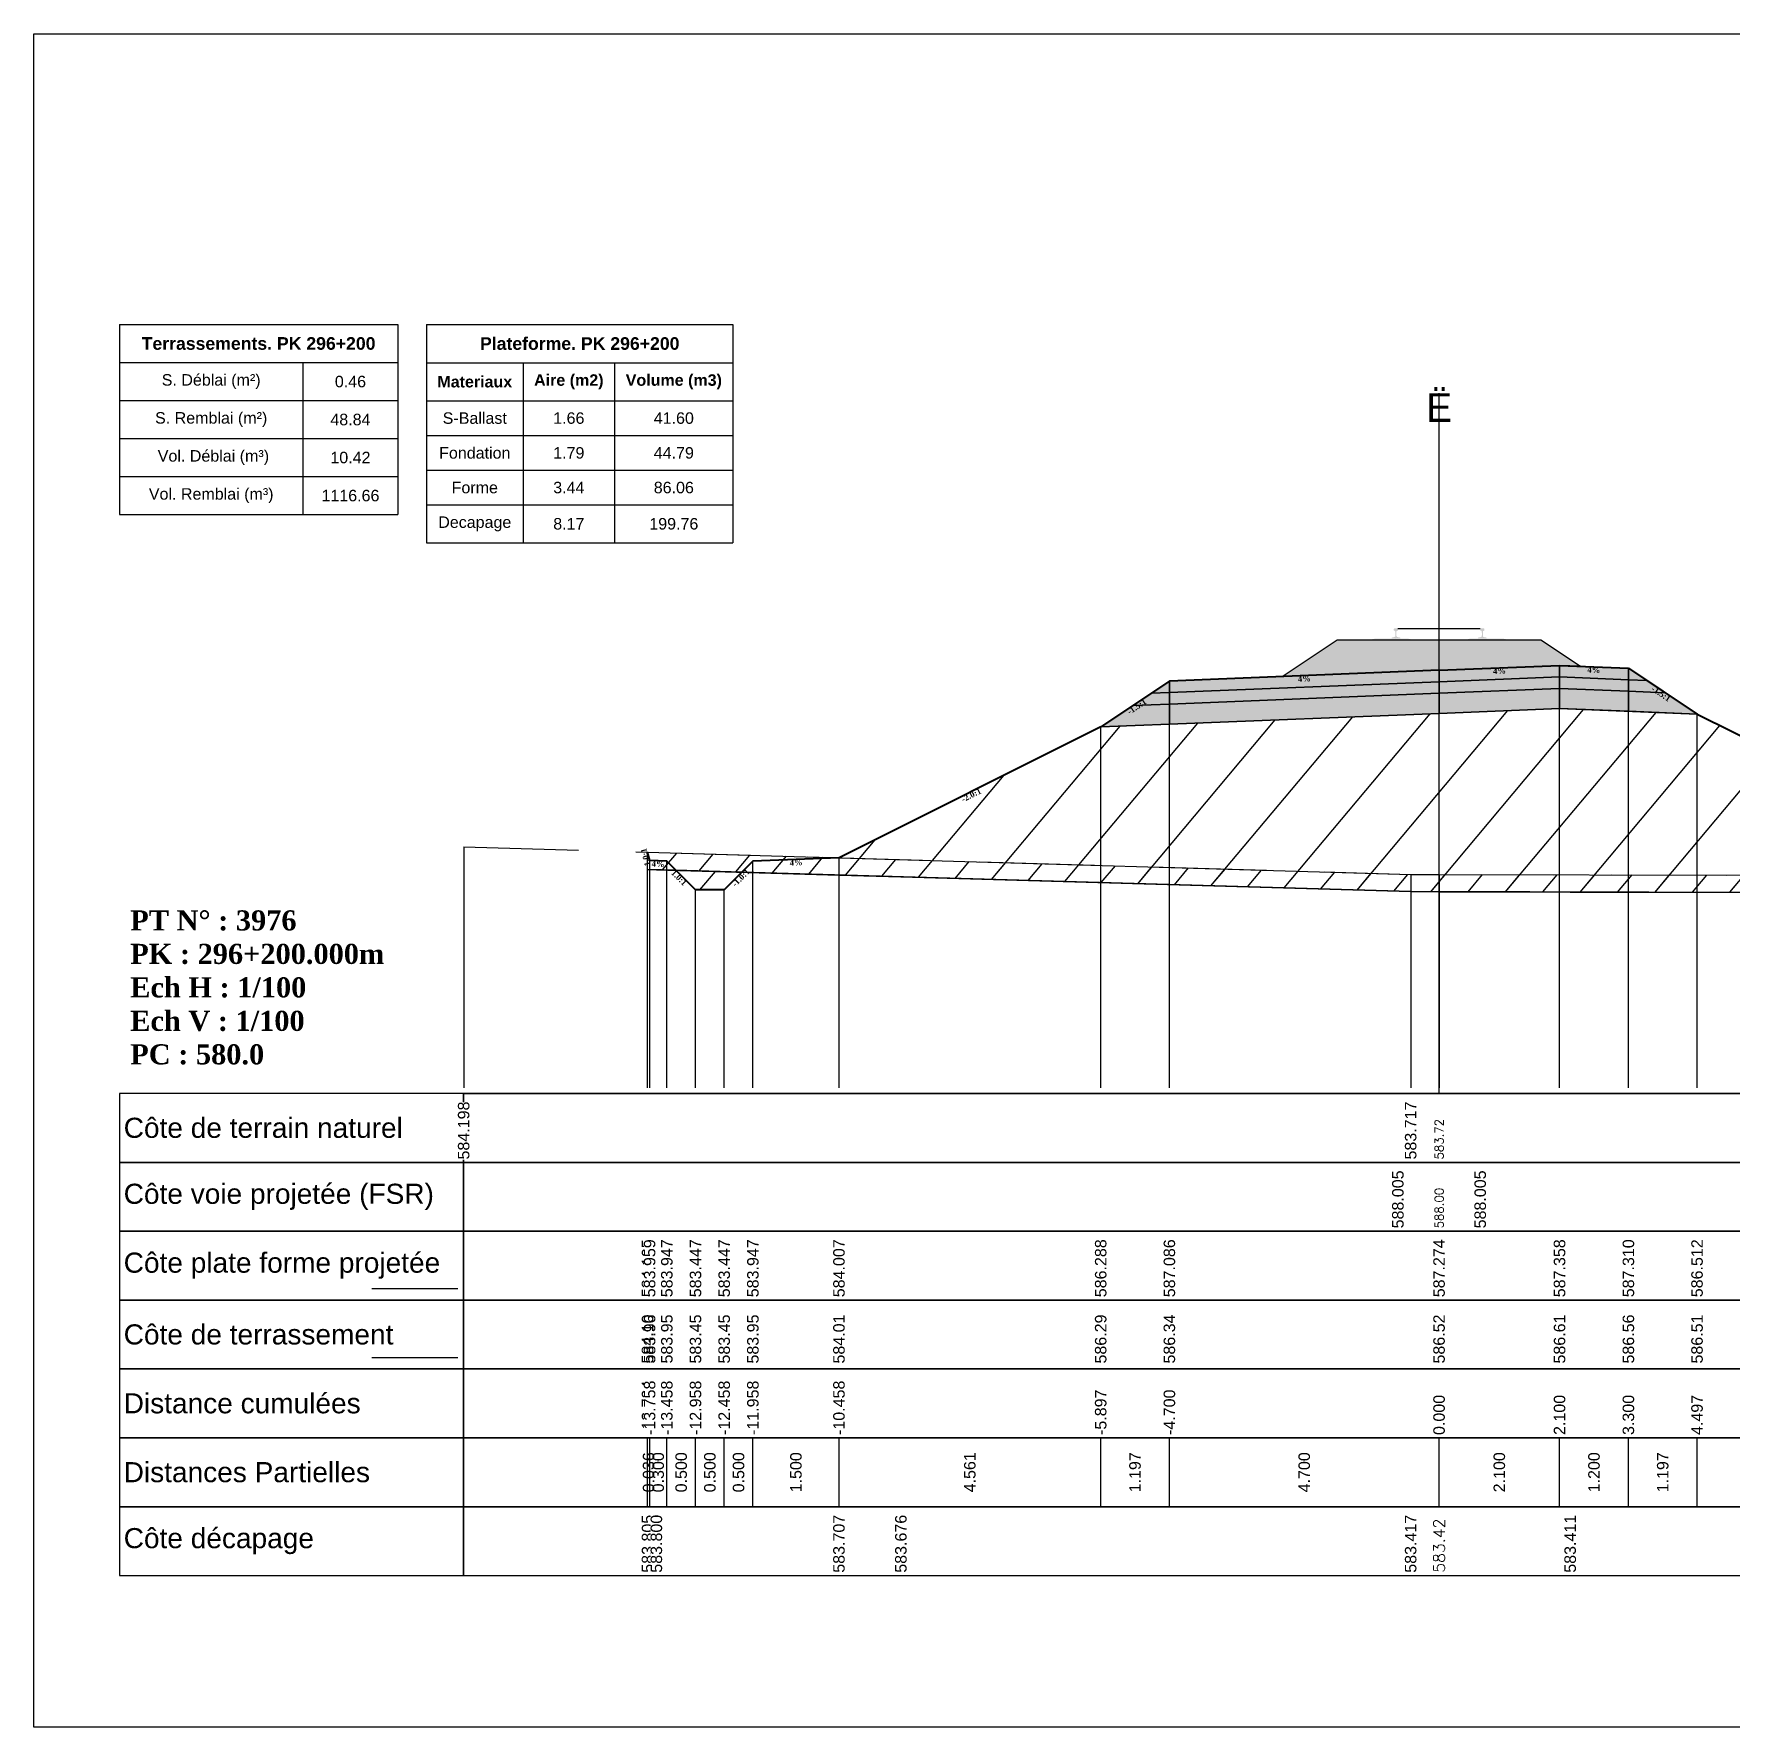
# Model space of a CAD drawing. Header units: millimetres. Extents: x 2762 to 3076, y 916 to 3305.
# Drawn here: x 2950.21 to 2979.79, y 2045.65 to 2075.15 of the extents above; entities that cross this region are included whole.
import ezdxf

# ---------------------------------------------------------------- set-up
doc = ezdxf.new("R2010")
doc.units = ezdxf.units.MM
doc.header["$LTSCALE"] = 2
doc.linetypes.add('CACHE', pattern=[9.525, 6.35, -3.175])
doc.linetypes.add('DASHED', pattern=[0.75, 0.5, -0.25])
for name, color, linetype in [('C-ANNO-TABL', 1, 'Continuous'), ('C-ANNO-TABL-TEXT', 150, 'Continuous'), ('C-ANNO-TABL-TITL', 150, 'Continuous'), ('C-ANNO-TABL-TTBL', 5, 'Continuous'), ('C-ROAD-CORR', 5, 'Continuous'), ('C-ROAD-SCTN', 7, 'Continuous')]:
    doc.layers.add(name, color=color, linetype=linetype)
doc.styles.add('ARIAL', font='arial.ttf')
doc.styles.add('C3D_Etiquette', font='romans.shx')
doc.styles.add('C3D_Profil_Travers', font='romans.shx')
doc.styles.get("Standard").update_dxf_attribs({"font": 'arial.ttf'})

msp = doc.modelspace()

# ---------------------------------------------------------------- hatches: boundary and pattern name
at = {"linetype": 'Continuous', "lineweight": -3}
h = msp.add_hatch(dxfattribs=at)
h.set_pattern_fill('GRAVEL', color=252, scale=0.009, style=0)
h.set_pattern_definition([(228.0128, (2972.136781, 2064.177102), (-1.8288, -2.0574), [0.030755, -3.0447435]), (184.96974, (2972.116207, 2064.154242), (2.743199999, 0.228600013), [0.0527764, -5.2248644]), (132.51045, (2972.063629, 2064.14967), (2.286, -2.5146), [0.0372133, -3.684125]), (267.2737, (2971.974475, 2064.09252), (0.2286, 4.572), [0.0480604, -4.7579794]), (292.83365, (2971.972189, 2064.044514), (-1.143, 2.7432), [0.047127, -4.6655827]), (357.2737, (2971.990477, 2064.00108), (-4.572, 0.2286), [0.0480604, -4.7579794]), (37.69424, (2972.038483, 2063.998794), (-2.9718, -2.286), [0.0635574, -6.2921804]), (72.25533, (2972.088775, 2064.037656), (1.6002, 5.0292), [0.0600048, -5.940473]), (121.42957, (2972.107063, 2064.094806), (-1.8288, 2.9718), [0.048223, -4.774099]), (175.23636, (2972.081917, 2064.135954), (2.5146, -0.2286), [0.055054, -2.697654]), (222.39744, (2972.027053, 2064.140526), (-2.7432, -2.5146), [0.071197, -7.0485095]), (138.81407, (2972.20079, 2064.090234), (-1.6002, 1.3716), [0.0243004, -2.405751]), (171.46923, (2972.182501, 2064.106236), (2.9718, -0.4572), [0.0462314, -4.5769175]), (225, (2972.13678, 2064.1131), (-3e-17, -0.2286), [0.032329, -0.29096]), (203.1986, (2972.12078, 2064.140526), (1.143, 0.4572), [0.01741, -1.723556]), (291.8014, (2972.104777, 2064.133668), (-0.2286, 0.6858), [0.024621, -1.206428]), (30.9638, (2972.11392, 2064.110808), (0.6858, 0.4572), [0.039989, -1.292967]), (161.565, (2972.14821, 2064.13138), (0.4572, -0.2286), [0.028916, -0.693981]), (16.38954, (2971.972189, 2064.133668), (2.286, 0.6858), [0.040508, -4.0102944]), (70.34618, (2972.011051, 2064.145098), (-0.9144, -2.5146), [0.033984, -3.3643994]), (293.1986, (2972.14821, 2064.177102), (-0.4572, 1.143), [0.034819, -1.7061465]), (343.61046, (2972.161927, 2064.145098), (-2.286, 0.6858), [0.040508, -4.0102944]), (339.44395, (2971.97219, 2063.991936), (-1.143, 0.4572), [0.039063, -1.914096]), (294.77514, (2972.008765, 2063.97822), (-1.143, 2.5146), [0.0327305, -3.2403234]), (66.8014, (2972.150497, 2063.948502), (0.4572, 1.143), [0.034819, -1.7061465]), (17.35402, (2972.164213, 2063.980506), (-2.9718, -0.9144), [0.0383204, -3.793714]), (69.44395, (2972.038483, 2063.948502), (-0.4572, -1.143), [0.0195316, -1.933628]), (101.3099, (2972.13678, 2063.9485), (-0.2286, 0.9144), [0.011656, -1.1539795]), (165.9638, (2972.134495, 2063.95993), (0.6858, -0.2286), [0.047127, -0.895415]), (186.009, (2972.088775, 2063.971362), (2.286, 0.2286), [0.043674, -4.323723]), (303.69, (2972.11392, 2064.090234), (-0.2286, 0.4572), [0.032969, -0.79126]), (353.15723, (2972.132209, 2064.062802), (3.8862, -0.4572), [0.05756, -5.698441]), (60.9454, (2972.18936, 2064.055944), (-0.9144, -1.6002), [0.023536, -2.330045]), (90, (2972.2008, 2064.07652), (-0.2286, 0.2286), [0.013716, -0.214884]), (120.25644, (2972.084203, 2063.97822), (0.9144, -1.6002), [0.031758, -3.1440547]), (48.0128, (2972.068201, 2064.005652), (1.8288, 2.0574), [0.06151, -3.0139886]), (0, (2972.10935, 2064.05137), (0.2286, 0.2286), [0.059436, -0.169164]), (325.30485, (2972.168785, 2064.051372), (2.286, -1.6002), [0.036145, -3.5783385]), (254.0546, (2972.198503, 2064.030798), (-0.2286, -0.9144), [0.033285, -1.6309485]), (207.64598, (2972.189359, 2063.998794), (-4.3434, -2.286), [0.054193, -5.365122]), (175.42608, (2972.141353, 2063.973648), (-2.9718, 0.2286), [0.0573327, -5.675926])])
h.paths.add_polyline_path([(2971.972, 2063.949), (2972.93, 2064.587), (2976.48, 2064.587), (2977.169, 2064.127), (2976.805, 2064.142)])
msp.add_hatch(color=254, dxfattribs=at).paths.add_polyline_path([(2973.487, 2064.405), (2973.487, 2064.59), (2973.602, 2064.611), (2973.95, 2064.611), (2973.95, 2064.617), (2973.876, 2064.617), (2973.876, 2064.627), (2973.877, 2064.628), (2973.879, 2064.628), (2973.88, 2064.629), (2973.9, 2064.63), (2973.903, 2064.631), (2973.906, 2064.632), (2973.934, 2064.642), (2973.937, 2064.644), (2973.938, 2064.645), (2973.939, 2064.646), (2973.94, 2064.651), (2973.941, 2064.658), (2973.942, 2064.667), (2973.943, 2064.677), (2973.943, 2064.701), (2973.942, 2064.717), (2973.942, 2064.723), (2973.941, 2064.729), (2973.94, 2064.734), (2973.94, 2064.736), (2973.939, 2064.739), (2973.938, 2064.741), (2973.937, 2064.742), (2973.936, 2064.744), (2973.935, 2064.744), (2973.919, 2064.75), (2973.917, 2064.751), (2973.916, 2064.752), (2973.915, 2064.754), (2973.915, 2064.756), (2973.915, 2064.774), (2973.916, 2064.779), (2973.917, 2064.781), (2973.919, 2064.783), (2973.921, 2064.785), (2973.924, 2064.786), (2973.925, 2064.787), (2973.929, 2064.788), (2973.933, 2064.788), (2973.936, 2064.788), (2973.94, 2064.789), (2973.945, 2064.789), (2973.948, 2064.789), (2973.951, 2064.789), (2973.955, 2064.789), (2973.958, 2064.789), (2973.962, 2064.789), (2973.967, 2064.788), (2973.97, 2064.788), (2973.974, 2064.788), (2973.978, 2064.787), (2973.979, 2064.786), (2973.981, 2064.785), (2973.984, 2064.783), (2973.986, 2064.781), (2973.987, 2064.779), (2973.987, 2064.774), (2973.987, 2064.756), (2973.987, 2064.754), (2973.987, 2064.752), (2973.986, 2064.751), (2973.984, 2064.75), (2973.968, 2064.744), (2973.967, 2064.744), (2973.965, 2064.742), (2973.964, 2064.741), (2973.964, 2064.739), (2973.963, 2064.736), (2973.962, 2064.734), (2973.962, 2064.729), (2973.961, 2064.723), (2973.96, 2064.717), (2973.96, 2064.701), (2973.96, 2064.677), (2973.961, 2064.667), (2973.962, 2064.658), (2973.963, 2064.651), (2973.964, 2064.646), (2973.965, 2064.645), (2973.966, 2064.644), (2973.968, 2064.642), (2973.997, 2064.632), (2974, 2064.631), (2974.003, 2064.63), (2974.023, 2064.629), (2974.024, 2064.628), (2974.025, 2064.628), (2974.026, 2064.627), (2974.026, 2064.617), (2973.952, 2064.617), (2973.952, 2064.611), (2974.156, 2064.611), (2974.288, 2064.58), (2975.122, 2064.58), (2975.253, 2064.611), (2975.457, 2064.611), (2975.457, 2064.617), (2975.383, 2064.617), (2975.383, 2064.627), (2975.384, 2064.628), (2975.386, 2064.628), (2975.387, 2064.629), (2975.407, 2064.63), (2975.41, 2064.631), (2975.413, 2064.632), (2975.441, 2064.642), (2975.444, 2064.644), (2975.445, 2064.645), (2975.446, 2064.646), (2975.447, 2064.651), (2975.448, 2064.658), (2975.449, 2064.667), (2975.45, 2064.677), (2975.45, 2064.701), (2975.449, 2064.717), (2975.449, 2064.723), (2975.448, 2064.729), (2975.447, 2064.734), (2975.447, 2064.736), (2975.446, 2064.739), (2975.445, 2064.741), (2975.444, 2064.742), (2975.443, 2064.744), (2975.442, 2064.744), (2975.426, 2064.75), (2975.424, 2064.751), (2975.423, 2064.752), (2975.422, 2064.754), (2975.422, 2064.756), (2975.422, 2064.774), (2975.423, 2064.779), (2975.424, 2064.781), (2975.426, 2064.783), (2975.428, 2064.785), (2975.431, 2064.786), (2975.432, 2064.787), (2975.436, 2064.788), (2975.44, 2064.788), (2975.443, 2064.788), (2975.447, 2064.789), (2975.452, 2064.789), (2975.455, 2064.789), (2975.458, 2064.789), (2975.462, 2064.789), (2975.465, 2064.789), (2975.469, 2064.789), (2975.474, 2064.788), (2975.477, 2064.788), (2975.481, 2064.788), (2975.485, 2064.787), (2975.486, 2064.786), (2975.488, 2064.785), (2975.491, 2064.783), (2975.493, 2064.781), (2975.494, 2064.779), (2975.494, 2064.774), (2975.494, 2064.756), (2975.494, 2064.754), (2975.494, 2064.752), (2975.493, 2064.751), (2975.491, 2064.75), (2975.475, 2064.744), (2975.474, 2064.744), (2975.472, 2064.742), (2975.471, 2064.741), (2975.471, 2064.739), (2975.47, 2064.736), (2975.469, 2064.734), (2975.469, 2064.729), (2975.468, 2064.723), (2975.467, 2064.717), (2975.467, 2064.701), (2975.467, 2064.677), (2975.468, 2064.667), (2975.469, 2064.658), (2975.47, 2064.651), (2975.471, 2064.646), (2975.472, 2064.645), (2975.473, 2064.644), (2975.475, 2064.642), (2975.504, 2064.632), (2975.507, 2064.631), (2975.51, 2064.63), (2975.53, 2064.629), (2975.531, 2064.628), (2975.532, 2064.628), (2975.533, 2064.627), (2975.533, 2064.617), (2975.459, 2064.617), (2975.459, 2064.611), (2975.807, 2064.611), (2975.922, 2064.59), (2975.922, 2064.405)])
h = msp.add_hatch(color=11, dxfattribs=at)
h.paths.add_polyline_path([(2978.005, 2063.894), (2978.005, 2064.094), (2978.324, 2063.881)])
h.paths.add_polyline_path([(2976.805, 2063.942), (2976.805, 2064.142), (2978.005, 2064.094), (2978.005, 2063.894)])
h.paths.add_polyline_path([(2974.705, 2063.858), (2974.705, 2064.058), (2976.805, 2064.142), (2976.805, 2063.942)])
h.paths.add_polyline_path([(2970.005, 2063.67), (2970.005, 2063.87), (2974.705, 2064.058), (2974.705, 2063.858)])
h.paths.add_polyline_path([(2969.685, 2063.657), (2970.005, 2063.87), (2970.005, 2063.67)])
h = msp.add_hatch(color=83, dxfattribs=at)
h.paths.add_polyline_path([(2978.005, 2063.344), (2978.005, 2063.694), (2978.643, 2063.668), (2979.201, 2063.296)])
h.paths.add_polyline_path([(2976.805, 2063.392), (2976.805, 2063.742), (2978.005, 2063.694), (2978.005, 2063.344)])
h.paths.add_polyline_path([(2974.705, 2063.308), (2974.705, 2063.658), (2976.805, 2063.742), (2976.805, 2063.392)])
h.paths.add_polyline_path([(2970.005, 2063.12), (2970.005, 2063.47), (2974.705, 2063.658), (2974.705, 2063.308)])
h.paths.add_polyline_path([(2968.808, 2063.072), (2969.366, 2063.444), (2970.005, 2063.47), (2970.005, 2063.12)])
h = msp.add_hatch(color=30, dxfattribs=at)
h.paths.add_polyline_path([(2978.005, 2063.694), (2978.005, 2063.894), (2978.324, 2063.881), (2978.643, 2063.668)])
h.paths.add_polyline_path([(2976.805, 2063.742), (2976.805, 2063.942), (2978.005, 2063.894), (2978.005, 2063.694)])
h.paths.add_polyline_path([(2974.705, 2063.658), (2974.705, 2063.858), (2976.805, 2063.942), (2976.805, 2063.742)])
h.paths.add_polyline_path([(2970.005, 2063.47), (2970.005, 2063.67), (2974.705, 2063.858), (2974.705, 2063.658)])
h.paths.add_polyline_path([(2969.366, 2063.444), (2969.685, 2063.657), (2970.005, 2063.67), (2970.005, 2063.47)])
h = msp.add_hatch(dxfattribs=at)
h.set_pattern_fill('_U', color=3, angle=50, style=0, pattern_type=0)
h.set_pattern_definition([(50, (2987.5897, 2060.1734), (-0.766044, 0.642788), [])])
h.paths.add_polyline_path([(2987.59, 2060.173), (2987.835, 2060.419), (2988.135, 2060.431), (2988.146, 2060.472), (2988.146, 2060.172)])
h.paths.add_polyline_path([(2962.556, 2060.541), (2962.746, 2060.731), (2964.246, 2060.791), (2968.808, 2063.072), (2976.805, 2063.392), (2979.201, 2063.296), (2984.835, 2060.479), (2986.335, 2060.419), (2986.579, 2060.175), (2974.21, 2060.201)])
h.paths.add_polyline_path([(2960.91, 2060.589), (2960.91, 2060.889), (2960.946, 2060.743), (2961.246, 2060.731), (2961.404, 2060.574)])
h = msp.add_hatch(dxfattribs=at)
h.set_pattern_fill('_U', color=150, scale=0.5, angle=50, style=0, pattern_type=0)
h.set_pattern_definition([(50, (2987.5897, 2060.1734), (-0.383022, 0.321394), [])])
h.paths.add_polyline_path([(2987.59, 2060.173), (2987.835, 2060.419), (2988.135, 2060.431), (2988.146, 2060.472), (2988.146, 2060.172)])
h.paths.add_polyline_path([(2984.835, 2060.479), (2988.146, 2060.472), (2988.135, 2060.431), (2987.835, 2060.419), (2987.59, 2060.173), (2986.579, 2060.175), (2986.335, 2060.419)])
h.paths.add_polyline_path([(2962.556, 2060.541), (2962.746, 2060.731), (2964.246, 2060.791), (2974.21, 2060.501), (2984.835, 2060.479), (2986.335, 2060.419), (2986.579, 2060.175), (2974.21, 2060.201)])
h.paths.add_polyline_path([(2960.91, 2060.889), (2964.246, 2060.791), (2962.746, 2060.731), (2962.556, 2060.541), (2961.404, 2060.574), (2961.246, 2060.731), (2960.946, 2060.743)])
h.paths.add_polyline_path([(2960.91, 2060.589), (2960.91, 2060.889), (2960.946, 2060.743), (2961.246, 2060.731), (2961.404, 2060.574)])
h = msp.add_hatch(dxfattribs=at)
h.set_pattern_fill('_U', color=1, angle=50, style=0, pattern_type=0)
h.set_pattern_definition([(50, (2986.5788, 2060.1755), (-0.766044, 0.642788), [])])
h.paths.add_polyline_path([(2986.579, 2060.175), (2987.59, 2060.173), (2987.335, 2059.919), (2986.835, 2059.919)])
h.paths.add_polyline_path([(2961.404, 2060.574), (2962.556, 2060.541), (2962.246, 2060.231), (2961.746, 2060.231)])

# ---------------------------------------------------------------- linework, layer by layer
at = {"color": 7, "linetype": 'Continuous', "lineweight": -3}
for p, q in [((2974.705, 2056.684), (2974.705, 2068.884)), ((2957.704, 2056.684), (2991.706, 2056.684)), ((2960.91, 2049.484), (2960.91, 2050.684)), ((2960.946, 2049.484), (2960.946, 2050.684)), ((2960.946, 2049.484), (2960.946, 2050.684)), ((2961.246, 2049.484), (2961.246, 2050.684)), ((2961.246, 2049.484), (2961.246, 2050.684)), ((2961.746, 2049.484), (2961.746, 2050.684)), ((2961.746, 2049.484), (2961.746, 2050.684)), ((2962.246, 2049.484), (2962.246, 2050.684)), ((2962.246, 2049.484), (2962.246, 2050.684)), ((2962.746, 2049.484), (2962.746, 2050.684)), ((2962.746, 2049.484), (2962.746, 2050.684)), ((2964.246, 2049.484), (2964.246, 2050.684)), ((2964.246, 2049.484), (2964.246, 2050.684)), ((2968.808, 2049.484), (2968.808, 2050.684)), ((2968.808, 2049.484), (2968.808, 2050.684)), ((2970.005, 2049.484), (2970.005, 2050.684)), ((2970.005, 2049.484), (2970.005, 2050.684)), ((2974.705, 2049.484), (2974.705, 2050.684)), ((2974.705, 2049.484), (2974.705, 2050.684)), ((2976.805, 2049.484), (2976.805, 2050.684)), ((2976.805, 2049.484), (2976.805, 2050.684)), ((2978.005, 2049.484), (2978.005, 2050.684)), ((2978.005, 2049.484), (2978.005, 2050.684)), ((2979.201, 2049.484), (2979.201, 2050.684)), ((2979.201, 2049.484), (2979.201, 2050.684))]:
    msp.add_line(p, q, dxfattribs=at)
at = {"color": 251, "linetype": 'Continuous', "lineweight": -3}
for p, q in [((2971.972, 2063.949), (2972.93, 2064.587)), ((2972.93, 2064.587), (2976.48, 2064.587)), ((2976.48, 2064.587), (2977.169, 2064.127)), ((2970.005, 2063.87), (2974.705, 2064.058)), ((2976.805, 2064.142), (2971.972, 2063.949)), ((2974.705, 2064.058), (2976.805, 2064.142)), ((2974.705, 2063.858), (2974.705, 2064.058)), ((2974.705, 2064.058), (2974.705, 2063.858)), ((2977.169, 2064.127), (2976.805, 2064.142)), ((2976.805, 2063.942), (2976.805, 2064.142)), ((2976.805, 2064.142), (2978.005, 2064.094)), ((2976.805, 2064.142), (2976.805, 2063.942)), ((2978.005, 2063.894), (2978.005, 2064.094)), ((2978.005, 2064.094), (2978.324, 2063.881)), ((2978.005, 2064.094), (2978.005, 2063.894)), ((2969.685, 2063.657), (2970.005, 2063.87)), ((2970.005, 2063.67), (2969.685, 2063.657)), ((2970.005, 2063.67), (2970.005, 2063.87)), ((2970.005, 2063.87), (2970.005, 2063.67)), ((2974.705, 2063.858), (2970.005, 2063.67)), ((2976.805, 2063.942), (2974.705, 2063.858)), ((2978.005, 2063.894), (2976.805, 2063.942)), ((2978.324, 2063.881), (2978.005, 2063.894))]:
    msp.add_line(p, q, dxfattribs=at)
at = {"color": 53, "linetype": 'Continuous', "lineweight": -3}
for p, q in [((2969.366, 2063.444), (2969.685, 2063.657)), ((2969.685, 2063.657), (2970.005, 2063.67)), ((2970.005, 2063.67), (2974.705, 2063.858)), ((2970.005, 2063.47), (2970.005, 2063.67)), ((2970.005, 2063.67), (2970.005, 2063.47)), ((2974.705, 2063.658), (2970.005, 2063.47)), ((2970.005, 2063.47), (2974.705, 2063.658)), ((2974.705, 2063.858), (2976.805, 2063.942)), ((2974.705, 2063.658), (2974.705, 2063.858)), ((2974.705, 2063.858), (2974.705, 2063.658)), ((2976.805, 2063.742), (2974.705, 2063.658)), ((2974.705, 2063.658), (2976.805, 2063.742)), ((2974.705, 2063.308), (2974.705, 2063.658)), ((2974.705, 2063.658), (2974.705, 2063.308)), ((2976.805, 2063.742), (2976.805, 2063.942)), ((2976.805, 2063.942), (2978.005, 2063.894)), ((2976.805, 2063.942), (2976.805, 2063.742)), ((2978.005, 2063.694), (2976.805, 2063.742)), ((2976.805, 2063.392), (2976.805, 2063.742)), ((2976.805, 2063.742), (2978.005, 2063.694)), ((2976.805, 2063.742), (2976.805, 2063.392)), ((2978.005, 2063.694), (2978.005, 2063.894)), ((2978.005, 2063.894), (2978.324, 2063.881)), ((2978.005, 2063.894), (2978.005, 2063.694)), ((2978.643, 2063.668), (2978.005, 2063.694)), ((2978.005, 2063.344), (2978.005, 2063.694)), ((2978.005, 2063.694), (2978.643, 2063.668)), ((2978.005, 2063.694), (2978.005, 2063.344)), ((2978.324, 2063.881), (2978.643, 2063.668)), ((2978.643, 2063.668), (2979.201, 2063.296)), ((2968.808, 2063.072), (2969.366, 2063.444)), ((2970.005, 2063.47), (2969.366, 2063.444)), ((2969.366, 2063.444), (2970.005, 2063.47)), ((2970.005, 2063.12), (2970.005, 2063.47)), ((2970.005, 2063.47), (2970.005, 2063.12)), ((2976.805, 2063.392), (2974.705, 2063.308)), ((2978.005, 2063.344), (2976.805, 2063.392)), ((2970.005, 2063.12), (2968.808, 2063.072)), ((2974.705, 2063.308), (2970.005, 2063.12)), ((2979.201, 2063.296), (2978.005, 2063.344))]:
    msp.add_line(p, q, dxfattribs=at)
at = {"color": 253, "linetype": 'Continuous', "lineweight": -3}
for p, q in [((2968.808, 2063.072), (2976.805, 2063.392)), ((2976.805, 2063.392), (2979.201, 2063.296)), ((2964.246, 2060.791), (2968.808, 2063.072)), ((2979.201, 2063.296), (2984.835, 2060.479)), ((2960.91, 2060.889), (2964.246, 2060.791)), ((2960.946, 2060.743), (2960.91, 2060.889)), ((2960.91, 2060.589), (2960.91, 2060.889)), ((2960.91, 2060.889), (2960.946, 2060.743)), ((2960.91, 2060.589), (2960.91, 2060.889)), ((2960.91, 2060.889), (2960.946, 2060.743)), ((2961.246, 2060.731), (2960.946, 2060.743)), ((2960.946, 2060.743), (2961.246, 2060.731)), ((2960.946, 2060.743), (2961.246, 2060.731)), ((2961.404, 2060.574), (2961.246, 2060.731)), ((2961.246, 2060.731), (2961.404, 2060.574)), ((2961.246, 2060.731), (2961.404, 2060.574)), ((2962.556, 2060.541), (2962.746, 2060.731)), ((2962.746, 2060.731), (2962.556, 2060.541)), ((2962.556, 2060.541), (2962.746, 2060.731)), ((2962.746, 2060.731), (2964.246, 2060.791)), ((2964.246, 2060.791), (2962.746, 2060.731)), ((2962.746, 2060.731), (2964.246, 2060.791)), ((2964.246, 2060.791), (2974.21, 2060.501)), ((2961.404, 2060.574), (2960.91, 2060.589)), ((2961.404, 2060.574), (2960.91, 2060.589)), ((2962.556, 2060.541), (2961.404, 2060.574)), ((2961.404, 2060.574), (2962.556, 2060.541)), ((2961.746, 2060.231), (2961.404, 2060.574)), ((2962.556, 2060.541), (2962.246, 2060.231)), ((2974.21, 2060.201), (2962.556, 2060.541)), ((2974.21, 2060.201), (2962.556, 2060.541)), ((2974.21, 2060.501), (2984.835, 2060.479)), ((2962.246, 2060.231), (2961.746, 2060.231)), ((2986.579, 2060.175), (2974.21, 2060.201)), ((2986.579, 2060.175), (2974.21, 2060.201))]:
    msp.add_line(p, q, dxfattribs=at)
at = {"color": 8, "linetype": 'CACHE', "lineweight": -3}
for p, q in [((2976.805, 2056.784), (2976.805, 2063.392)), ((2968.808, 2056.784), (2968.808, 2063.072)), ((2970.005, 2056.784), (2970.005, 2063.12)), ((2974.705, 2056.784), (2974.705, 2063.308)), ((2974.705, 2056.784), (2974.705, 2063.308)), ((2978.005, 2056.784), (2978.005, 2063.344)), ((2979.201, 2056.784), (2979.201, 2063.296)), ((2960.91, 2056.784), (2960.91, 2060.889)), ((2960.946, 2056.784), (2960.946, 2060.743)), ((2961.246, 2056.784), (2961.246, 2060.731)), ((2962.746, 2056.784), (2962.746, 2060.731)), ((2964.246, 2056.784), (2964.246, 2060.791)), ((2961.746, 2056.784), (2961.746, 2060.231)), ((2962.246, 2056.784), (2962.246, 2060.231))]:
    msp.add_line(p, q, dxfattribs=at)
at = {"color": 105, "linetype": 'DASHED', "lineweight": -3, "ltscale": 2}
for p, q in [((2957.705, 2060.982), (2974.21, 2060.501)), ((2974.21, 2060.501), (2974.705, 2060.5)), ((2974.705, 2060.5), (2991.705, 2060.465))]:
    msp.add_line(p, q, dxfattribs=at)
at = {"color": 98, "linetype": 'CACHE', "lineweight": -3}
for p, q in [((2957.705, 2060.982), (2957.705, 2056.784)), ((2974.21, 2060.501), (2974.21, 2056.784)), ((2974.705, 2060.5), (2974.705, 2056.784))]:
    msp.add_line(p, q, dxfattribs=at)
at = {"color": 6, "linetype": 'Continuous', "lineweight": -3}
for p, q in [((2960.91, 2060.589), (2961.064, 2060.584)), ((2961.064, 2060.584), (2964.246, 2060.491)), ((2964.246, 2060.491), (2965.325, 2060.46)), ((2965.325, 2060.46), (2974.21, 2060.201)), ((2974.21, 2060.201), (2974.705, 2060.2)), ((2974.705, 2060.2), (2976.99, 2060.195)), ((2976.99, 2060.195), (2984.835, 2060.179))]:
    msp.add_line(p, q, dxfattribs=at)
at = {"color": 154, "linetype": 'Continuous', "lineweight": -3}
msp.add_line((2956.104, 2053.284), (2957.604, 2053.284), dxfattribs=at)
at = {"color": 1, "linetype": 'Continuous', "lineweight": -3}
msp.add_line((2956.104, 2052.084), (2957.604, 2052.084), dxfattribs=at)
at = {"color": 7, "linetype": 'Continuous', "lineweight": -3}
for points in [[(2957.704, 2055.484), (2957.704, 2056.684), (2951.704, 2056.684), (2951.704, 2055.484)], [(2957.704, 2055.484), (2991.706, 2055.484), (2991.706, 2056.684), (2957.704, 2056.684)], [(2957.704, 2054.284), (2957.704, 2055.484), (2951.704, 2055.484), (2951.704, 2054.284)], [(2957.704, 2054.284), (2991.706, 2054.284), (2991.706, 2055.484), (2957.704, 2055.484)], [(2957.704, 2053.084), (2957.704, 2054.284), (2951.704, 2054.284), (2951.704, 2053.084)], [(2957.704, 2053.084), (2991.706, 2053.084), (2991.706, 2054.284), (2957.704, 2054.284)], [(2957.704, 2051.884), (2957.704, 2053.084), (2951.704, 2053.084), (2951.704, 2051.884)], [(2957.704, 2051.884), (2991.706, 2051.884), (2991.706, 2053.084), (2957.704, 2053.084)], [(2957.704, 2050.684), (2957.704, 2051.884), (2951.704, 2051.884), (2951.704, 2050.684)], [(2957.704, 2050.684), (2991.706, 2050.684), (2991.706, 2051.884), (2957.704, 2051.884)], [(2957.704, 2049.484), (2957.704, 2050.684), (2951.704, 2050.684), (2951.704, 2049.484)], [(2957.704, 2049.484), (2991.706, 2049.484), (2991.706, 2050.684), (2957.704, 2050.684)], [(2957.704, 2048.284), (2957.704, 2049.484), (2951.704, 2049.484), (2951.704, 2048.284)], [(2957.704, 2048.284), (2991.706, 2048.284), (2991.706, 2049.484), (2957.704, 2049.484)]]:
    msp.add_3dface(points, dxfattribs=at)
at = {"layer": 'C-ANNO-TABL', "color": 7, "linetype": 'Continuous', "lineweight": -3}
for p, q in [((2951.704, 2069.419), (2954.904, 2069.419)), ((2954.904, 2069.419), (2956.557, 2069.419)), ((2954.904, 2069.419), (2954.904, 2068.757)), ((2957.057, 2069.416), (2958.739, 2069.416)), ((2958.739, 2069.416), (2960.335, 2069.416)), ((2958.739, 2069.416), (2958.739, 2068.754)), ((2960.335, 2069.416), (2962.398, 2069.416)), ((2960.335, 2069.416), (2960.335, 2068.754)), ((2951.704, 2068.757), (2954.904, 2068.757)), ((2954.904, 2068.757), (2956.557, 2068.757)), ((2954.904, 2068.757), (2954.904, 2068.095)), ((2957.057, 2068.754), (2958.739, 2068.754)), ((2958.739, 2068.754), (2960.335, 2068.754)), ((2958.739, 2068.754), (2958.739, 2068.147)), ((2960.335, 2068.754), (2962.398, 2068.754)), ((2960.335, 2068.754), (2960.335, 2068.147)), ((2951.704, 2068.095), (2954.904, 2068.095)), ((2954.904, 2068.095), (2956.557, 2068.095)), ((2954.904, 2068.095), (2954.904, 2067.432)), ((2957.057, 2068.147), (2958.739, 2068.147)), ((2958.739, 2068.147), (2960.335, 2068.147)), ((2958.739, 2068.147), (2958.739, 2067.543)), ((2960.335, 2068.147), (2962.398, 2068.147)), ((2960.335, 2068.147), (2960.335, 2067.543)), ((2957.057, 2067.543), (2958.739, 2067.543)), ((2958.739, 2067.543), (2960.335, 2067.543)), ((2958.739, 2067.543), (2958.739, 2066.939)), ((2960.335, 2067.543), (2962.398, 2067.543)), ((2960.335, 2067.543), (2960.335, 2066.939)), ((2951.704, 2067.432), (2954.904, 2067.432)), ((2954.904, 2067.432), (2956.557, 2067.432)), ((2954.904, 2067.432), (2954.904, 2066.77)), ((2957.057, 2066.939), (2958.739, 2066.939)), ((2958.739, 2066.939), (2960.335, 2066.939)), ((2958.739, 2066.939), (2958.739, 2066.28)), ((2960.335, 2066.939), (2962.398, 2066.939)), ((2960.335, 2066.939), (2960.335, 2066.28))]:
    msp.add_line(p, q, dxfattribs=at)
at = {"layer": 'C-ANNO-TABL-TTBL', "color": 7, "linetype": 'Continuous', "lineweight": -3}
for p, q in [((2951.704, 2070.084), (2956.557, 2070.084)), ((2951.704, 2070.084), (2951.704, 2069.419)), ((2956.557, 2070.084), (2956.557, 2069.419)), ((2957.057, 2070.084), (2962.398, 2070.084)), ((2957.057, 2070.084), (2957.057, 2069.416)), ((2962.398, 2070.084), (2962.398, 2069.416)), ((2951.704, 2069.419), (2951.704, 2068.757)), ((2956.557, 2069.419), (2956.557, 2068.757)), ((2957.057, 2069.416), (2957.057, 2068.754)), ((2962.398, 2069.416), (2962.398, 2068.754)), ((2951.704, 2068.757), (2951.704, 2068.095)), ((2956.557, 2068.757), (2956.557, 2068.095)), ((2957.057, 2068.754), (2957.057, 2068.147)), ((2962.398, 2068.754), (2962.398, 2068.147)), ((2951.704, 2068.095), (2951.704, 2067.432)), ((2956.557, 2068.095), (2956.557, 2067.432)), ((2957.057, 2068.147), (2957.057, 2067.543)), ((2962.398, 2068.147), (2962.398, 2067.543)), ((2957.057, 2067.543), (2957.057, 2066.939)), ((2962.398, 2067.543), (2962.398, 2066.939)), ((2951.704, 2067.432), (2951.704, 2066.77)), ((2956.557, 2067.432), (2956.557, 2066.77)), ((2957.057, 2066.939), (2957.057, 2066.28)), ((2962.398, 2066.939), (2962.398, 2066.28)), ((2951.704, 2066.77), (2954.904, 2066.77)), ((2954.904, 2066.77), (2956.557, 2066.77)), ((2957.057, 2066.28), (2958.739, 2066.28)), ((2958.739, 2066.28), (2960.335, 2066.28)), ((2960.335, 2066.28), (2962.398, 2066.28))]:
    msp.add_line(p, q, dxfattribs=at)
at = {"layer": 'C-ROAD-CORR', "color": 1, "linetype": 'Continuous', "lineweight": 40}
for p, q in [((2974.705, 2064.058), (2970.005, 2063.87)), ((2974.705, 2064.058), (2976.805, 2064.142)), ((2976.805, 2064.142), (2978.005, 2064.094)), ((2978.005, 2064.094), (2979.201, 2063.296)), ((2970.005, 2063.87), (2968.808, 2063.072)), ((2968.808, 2063.072), (2964.246, 2060.791)), ((2979.201, 2063.296), (2984.835, 2060.479)), ((2960.946, 2060.743), (2960.91, 2060.889)), ((2961.246, 2060.731), (2960.946, 2060.743)), ((2961.746, 2060.231), (2961.246, 2060.731)), ((2962.746, 2060.731), (2962.246, 2060.231)), ((2964.246, 2060.791), (2962.746, 2060.731)), ((2962.246, 2060.231), (2961.746, 2060.231))]:
    msp.add_line(p, q, dxfattribs=at)
at = {"layer": 'C-ROAD-CORR', "color": 102, "linetype": 'Continuous', "lineweight": -3, "ltscale": 0.5}
for p, q in [((2974.705, 2063.308), (2976.805, 2063.392)), ((2976.805, 2063.392), (2978.005, 2063.344)), ((2970.005, 2063.12), (2968.808, 2063.072)), ((2974.705, 2063.308), (2970.005, 2063.12)), ((2978.005, 2063.344), (2979.201, 2063.296))]:
    msp.add_line(p, q, dxfattribs=at)
at = {"layer": 'C-ROAD-CORR', "color": 1, "linetype": 'Continuous', "lineweight": -3}
for p, q in [((2961.746, 2060.231), (2961.246, 2060.731)), ((2962.746, 2060.731), (2962.246, 2060.231))]:
    msp.add_line(p, q, dxfattribs=at)
at = {"layer": 'C-ROAD-SCTN', "color": 140, "linetype": 'Continuous', "lineweight": -3}
for p, q in [((2971.972, 2063.949), (2972.93, 2064.587)), ((2972.93, 2064.587), (2972.973, 2064.587)), ((2972.973, 2064.587), (2974.705, 2064.587)), ((2974.705, 2064.587), (2976.436, 2064.587)), ((2976.436, 2064.587), (2976.48, 2064.587)), ((2976.48, 2064.587), (2977.169, 2064.127))]:
    msp.add_line(p, q, dxfattribs=at)
at = {"layer": 'C-ROAD-SCTN', "color": 154, "linetype": 'Continuous', "lineweight": -3}
for p, q in [((2973.987, 2064.789), (2974.705, 2064.789)), ((2974.705, 2064.789), (2975.422, 2064.789)), ((2970.005, 2063.87), (2974.705, 2064.058)), ((2974.705, 2064.058), (2976.805, 2064.142)), ((2976.805, 2064.142), (2978.005, 2064.094)), ((2978.005, 2064.094), (2979.201, 2063.296)), ((2968.808, 2063.072), (2970.005, 2063.87)), ((2964.246, 2060.791), (2968.808, 2063.072)), ((2979.201, 2063.296), (2984.835, 2060.479)), ((2960.91, 2060.889), (2960.946, 2060.743)), ((2960.946, 2060.743), (2961.246, 2060.731)), ((2961.246, 2060.731), (2961.746, 2060.231)), ((2962.246, 2060.231), (2962.746, 2060.731)), ((2962.746, 2060.731), (2964.246, 2060.791)), ((2961.746, 2060.231), (2962.246, 2060.231))]:
    msp.add_line(p, q, dxfattribs=at)
at = {"layer": 'C-ROAD-SCTN', "color": 1, "linetype": 'Continuous', "lineweight": -3}
for p, q in [((2974.705, 2063.308), (2976.805, 2063.392)), ((2976.805, 2063.392), (2978.005, 2063.344)), ((2964.246, 2060.791), (2968.808, 2063.072)), ((2968.808, 2063.072), (2970.005, 2063.12)), ((2970.005, 2063.12), (2974.705, 2063.308)), ((2978.005, 2063.344), (2979.201, 2063.296)), ((2979.201, 2063.296), (2984.835, 2060.479)), ((2960.91, 2060.889), (2960.946, 2060.743)), ((2960.946, 2060.743), (2961.246, 2060.731)), ((2961.246, 2060.731), (2961.746, 2060.231)), ((2962.246, 2060.231), (2962.746, 2060.731)), ((2962.746, 2060.731), (2964.246, 2060.791)), ((2961.746, 2060.231), (2962.246, 2060.231))]:
    msp.add_line(p, q, dxfattribs=at)

# ---------------------------------------------------------------- texts
at = {"color": 7, "linetype": 'Continuous', "lineweight": -3}
for s, insert, char_height, attachment_point, style in [('{\\fWingdings|b0|i0|c2|p0;Ë}', (2974.705, 2068.384), 0.5, 8, 'C3D_Profil_Travers'), ('{\\fTimes New Roman|b1|i0|c0|p18;PT N° : 3976\\PPK : 296+200.000m\\PEch H : 1/100\\PEch V : 1/100\\PPC : 580.0}', (2951.893, 2057.184), 0.35, 7, 'C3D_Profil_Travers'), ('{\\fArial|b0|i0|c0|p34;Côte de terrain naturel}', (2951.779, 2056.084), 0.35, 4, 'C3D_Etiquette'), ('{\\fArial|b0|i0|c0|p34;Côte plate forme projetée}', (2951.779, 2053.684), 0.35, 4, 'C3D_Etiquette'), ('{\\fArial|b0|i0|c0|p34;Côte de terrassement}', (2951.779, 2052.484), 0.35, 4, 'C3D_Etiquette'), ('{\\fArial|b0|i0|c0|p34;Distance cumulées}', (2951.779, 2051.284), 0.35, 4, 'C3D_Etiquette'), ('{\\fArial|b0|i0|c0|p34;Distances Partielles}', (2951.779, 2050.084), 0.35, 4, 'C3D_Etiquette'), ('{\\fArial|b0|i0|c0|p34;Côte décapage}', (2951.779, 2048.884), 0.35, 4, 'C3D_Etiquette')]:
    msp.add_mtext(s, dxfattribs=dict(at, insert=insert, char_height=char_height, attachment_point=attachment_point, style=style))
at = {"color": 7, "linetype": 'Continuous', "lineweight": -3, "char_height": 0.1, "style": 'C3D_Etiquette'}
for s, insert, width, attachment_point, rotation in [('{\\fTimes New Roman|b1|i0|c0|p18;4%}', (2972.355, 2063.96), 0.42071, 2, 2.2906), ('{\\fTimes New Roman|b1|i0|c0|p18;4%}', (2975.755, 2064.096), 0.37094, 2, 2.2906), ('{\\fTimes New Roman|b1|i0|c0|p18;4%}', (2977.404, 2064.114), 0.42071, 2, 357.7094), ('{\\fTimes New Roman|b1|i0|c0|p18;-1.5:1}', (2978.601, 2063.692), 0.34598, 2, 326.3099), ('{\\fTimes New Roman|b1|i0|c0|p18;-1.5:1}', (2969.408, 2063.468), 0.34598, 2, 33.6901), ('{\\fTimes New Roman|b1|i0|c0|p18;-2.0:1}', (2966.529, 2061.928), 0.34598, 2, 26.5651), ('{\\fTimes New Roman|b1|i0|c0|p18;1.0:1}', (2960.924, 2060.815), 0.29446, 8, 104.0362), ('{\\fTimes New Roman|b1|i0|c0|p18;4%}', (2961.096, 2060.733), 0.37094, 2, 357.7094), ('{\\fTimes New Roman|b1|i0|c0|p18;4%}', (2963.497, 2060.757), 0.42071, 2, 2.2906), ('{\\fTimes New Roman|b1|i0|c0|p18;1.0:1}', (2961.494, 2060.478), 0.29001, 2, 315), ('{\\fTimes New Roman|b1|i0|c0|p18;-1.0:1}', (2962.499, 2060.478), 0.34598, 2, 45)]:
    msp.add_mtext(s, dxfattribs=dict(at, insert=insert, width=width, attachment_point=attachment_point, rotation=rotation))
at = {"color": 7, "linetype": 'Continuous', "lineweight": -3, "rotation": 90, "style": 'C3D_Profil_Travers'}
for s, insert, char_height, attachment_point in [('583.72', (2974.705, 2055.534), 0.15, 4), ('588.00', (2974.705, 2054.334), 0.15, 4), ('{\\fArial|b0|i0|c0|p34;584.10}', (2960.91, 2051.979), 0.2, 4), ('{\\fArial|b0|i0|c0|p34;583.96}', (2960.946, 2051.979), 0.2, 4), ('{\\fArial|b0|i0|c0|p34;583.95}', (2961.246, 2051.979), 0.2, 4), ('{\\fArial|b0|i0|c0|p34;583.45}', (2961.746, 2051.979), 0.2, 4), ('{\\fArial|b0|i0|c0|p34;583.45}', (2962.246, 2051.979), 0.2, 4), ('{\\fArial|b0|i0|c0|p34;583.95}', (2962.746, 2051.979), 0.2, 4), ('{\\fArial|b0|i0|c0|p34;584.01}', (2964.246, 2051.979), 0.2, 4), ('{\\fArial|b0|i0|c0|p34;586.29}', (2968.808, 2051.979), 0.2, 4), ('{\\fArial|b0|i0|c0|p34;586.34}', (2970.005, 2051.979), 0.2, 4), ('{\\fArial|b0|i0|c0|p34;586.52}', (2974.705, 2051.979), 0.2, 4), ('{\\fArial|b0|i0|c0|p34;586.61}', (2976.805, 2051.979), 0.2, 4), ('{\\fArial|b0|i0|c0|p34;586.56}', (2978.005, 2051.979), 0.2, 4), ('{\\fArial|b0|i0|c0|p34;586.51}', (2979.201, 2051.979), 0.2, 4), ('{\\fArial|b0|i0|c0|p34;0.036}', (2960.928, 2050.084), 0.2, 5), ('{\\fArial|b0|i0|c0|p34;0.300}', (2961.096, 2050.084), 0.2, 5), ('{\\fArial|b0|i0|c0|p34;0.500}', (2961.496, 2050.084), 0.2, 5), ('{\\fArial|b0|i0|c0|p34;0.500}', (2961.996, 2050.084), 0.2, 5), ('{\\fArial|b0|i0|c0|p34;0.500}', (2962.496, 2050.084), 0.2, 5), ('{\\fArial|b0|i0|c0|p34;1.500}', (2963.496, 2050.084), 0.2, 5), ('{\\fArial|b0|i0|c0|p34;4.561}', (2966.527, 2050.084), 0.2, 5), ('{\\fArial|b0|i0|c0|p34;1.197}', (2969.406, 2050.084), 0.2, 5), ('{\\fArial|b0|i0|c0|p34;4.700}', (2972.355, 2050.084), 0.2, 5), ('{\\fArial|b0|i0|c0|p34;2.100}', (2975.755, 2050.084), 0.2, 5), ('{\\fArial|b0|i0|c0|p34;1.200}', (2977.405, 2050.084), 0.2, 5), ('{\\fArial|b0|i0|c0|p34;1.197}', (2978.603, 2050.084), 0.2, 5), ('583.42', (2974.705, 2048.334), 0.2, 4)]:
    msp.add_mtext(s, dxfattribs=dict(at, insert=insert, char_height=char_height, attachment_point=attachment_point))
at = {"color": 7, "linetype": 'Continuous', "lineweight": -3, "insert": (2951.779, 2054.884), "char_height": 0.35, "attachment_point": 4}
msp.add_mtext('{\\fArial|b0|i0|c0|p34;Côte voie projetée (FSR)}', dxfattribs=at)
at = {"layer": 'C-ANNO-TABL-TEXT', "color": 7, "linetype": 'Continuous', "lineweight": -3, "char_height": 0.2, "attachment_point": 5, "style": 'ARIAL'}
for s, insert in [('{\\fArial|b0|i0|c0|p34;\\C7;0.46}', (2955.731, 2069.088)), ('{\\fArial|b0|i0|c0|p34;\\C7;48.84}', (2955.731, 2068.426)), ('{\\fArial|b0|i0|c0|p34;\\C7;S-Ballast}', (2957.898, 2068.451)), ('{\\fArial|b0|i0|c0|p34;\\C7;1.66}', (2959.537, 2068.451)), ('{\\C18;\\c0;41.60}', (2961.367, 2068.451)), ('{\\fArial|b0|i0|c0|p34;\\C7;10.42}', (2955.731, 2067.764)), ('{\\fArial|b0|i0|c0|p34;\\C7;Fondation}', (2957.898, 2067.845)), ('{\\fArial|b0|i0|c0|p34;\\C7;1.79}', (2959.537, 2067.845)), ('{\\C18;\\c0;44.79}', (2961.367, 2067.845)), ('{\\fArial|b0|i0|c0|p34;\\C7;1116.66}', (2955.731, 2067.101)), ('{\\fArial|b0|i0|c0|p34;\\C7;Forme}', (2957.898, 2067.241)), ('{\\fArial|b0|i0|c0|p34;\\C7;3.44}', (2959.537, 2067.241)), ('{\\C18;\\c0;86.06}', (2961.367, 2067.241)), ('{\\fArial|b0|i0|c0|p34;\\C7;Decapage}', (2957.898, 2066.609)), ('{\\fArial|b0|i0|c0|p34;\\C7;8.17}', (2959.537, 2066.609)), ('{\\C18;\\c0;199.76}', (2961.367, 2066.609))]:
    msp.add_mtext(s, dxfattribs=dict(at, insert=insert))
at = {"layer": 'C-ANNO-TABL-TITL', "color": 7, "linetype": 'Continuous', "lineweight": -3, "attachment_point": 5, "style": 'ARIAL'}
for s, insert, char_height in [('{\\fArial|b1|i0|c0|p34;\\C7;Terrassements. PK 296+200}', (2954.13, 2069.751), 0.22), ('{\\fArial|b1|i0|c0|p34;\\C18;\\c0;Plateforme. PK 296+200}', (2959.727, 2069.75), 0.22), ('{\\fArial|b0|i0|c0|p34;\\C7;S. Déblai (m²) }', (2953.304, 2069.088), 0.2), ('{\\fArial|b1|i0|c0|p34;\\C7;Materiaux   }', (2957.898, 2069.085), 0.2), ('{\\fArial|b1|i0|c0|p34;\\C7;Aire (m2)}', (2959.537, 2069.085), 0.2), ('{\\fArial|b1|i0|c0|p34;\\C7;Volume (m3)}', (2961.367, 2069.085), 0.2), ('{\\fArial|b0|i0|c0|p34;\\C7;S. Remblai (m²) }', (2953.304, 2068.426), 0.2), ('{\\fArial|b0|i0|c0|p34;\\C7; Vol. Déblai (m³) }', (2953.304, 2067.764), 0.2), ('{\\fArial|b0|i0|c0|p34;\\C7;Vol. Remblai (m³)}', (2953.304, 2067.101), 0.2)]:
    msp.add_mtext(s, dxfattribs=dict(at, insert=insert, char_height=char_height))

# ---------------------------------------------------------------- next in the draw order: texts
at = {"color": 7, "linetype": 'Continuous', "lineweight": -3, "char_height": 0.2, "attachment_point": 4, "rotation": 90, "style": 'C3D_Profil_Travers', "bg_fill": 3, "box_fill_scale": 1.000375, "bg_fill_color": 256, "bg_fill_true_color": 13158600, "bg_fill_transparency": 0}
for s, insert, width in [('{\\fArial|b0|i0|c0|p34;584.198}', (2957.705, 2055.534), 0.99595), ('{\\fArial|b0|i0|c0|p34;583.717}', (2974.21, 2055.534), 0.99553), ('{\\fArial|b0|i0|c0|p34;588.005}', (2973.987, 2054.334), 0.99705), ('{\\fArial|b0|i0|c0|p34;588.005}', (2975.422, 2054.334), 0.99705), ('{\\fArial|b0|i0|c0|p34;584.105}', (2960.91, 2053.134), 0.99705), ('{\\fArial|b0|i0|c0|p34;583.447}', (2961.746, 2053.134), 0.99553), ('{\\fArial|b0|i0|c0|p34;583.447}', (2962.246, 2053.134), 0.99553), ('{\\fArial|b0|i0|c0|p34;583.947}', (2962.746, 2053.134), 0.99553), ('{\\fArial|b0|i0|c0|p34;584.007}', (2964.246, 2053.134), 0.99553), ('{\\fArial|b0|i0|c0|p34;586.288}', (2968.808, 2053.134), 0.99595), ('{\\fArial|b0|i0|c0|p34;587.086}', (2970.005, 2053.134), 0.99539), ('{\\fArial|b0|i0|c0|p34;587.274}', (2974.705, 2053.134), 0.99471), ('{\\fArial|b0|i0|c0|p34;587.358}', (2976.805, 2053.134), 0.99595), ('{\\fArial|b0|i0|c0|p34;587.310}', (2978.005, 2053.134), 0.99484), ('{\\fArial|b0|i0|c0|p34;586.512}', (2979.201, 2053.134), 0.99347), ('{\\fArial|b0|i0|c0|p34;\\C256;-13.794}', (2960.91, 2050.734), 0.93449), ('{\\fArial|b0|i0|c0|p34;\\C256;-12.958}', (2961.746, 2050.734), 0.93573), ('{\\fArial|b0|i0|c0|p34;\\C256;-12.458}', (2962.246, 2050.734), 0.93573), ('{\\fArial|b0|i0|c0|p34;\\C256;-11.958}', (2962.746, 2050.734), 0.93573), ('{\\fArial|b0|i0|c0|p34;\\C256;-10.458}', (2964.246, 2050.734), 0.93573), ('{\\fArial|b0|i0|c0|p34;\\C256;-5.897}', (2968.808, 2050.734), 0.77838), ('{\\fArial|b0|i0|c0|p34;\\C256;-4.700}', (2970.005, 2050.734), 0.77769), ('{\\fArial|b0|i0|c0|p34;\\C256;0.000}', (2974.705, 2050.734), 0.68096), ('{\\fArial|b0|i0|c0|p34;\\C256;2.100}', (2976.805, 2050.734), 0.6844), ('{\\fArial|b0|i0|c0|p34;\\C256;3.300}', (2978.005, 2050.734), 0.68082), ('{\\fArial|b0|i0|c0|p34;\\C256;4.497}', (2979.201, 2050.734), 0.68978), ('{\\fArial|b0|i0|c0|p34;583.805}', (2960.91, 2048.334), 0.99705), ('{\\fArial|b0|i0|c0|p34;583.707}', (2964.246, 2048.334), 0.99553), ('{\\fArial|b0|i0|c0|p34;583.676}', (2965.325, 2048.334), 0.99539), ('{\\fArial|b0|i0|c0|p34;583.417}', (2974.21, 2048.334), 0.99553), ('{\\fArial|b0|i0|c0|p34;583.411}', (2976.99, 2048.334), 0.95654)]:
    msp.add_mtext(s, dxfattribs=dict(at, insert=insert, width=width))

# ---------------------------------------------------------------- next in the draw order: texts
for s, insert, width in [('{\\fArial|b0|i0|c0|p34;583.959}', (2960.946, 2053.134), 0.99595), ('{\\fArial|b0|i0|c0|p34;\\C256;-13.758}', (2960.946, 2050.734), 0.93573), ('{\\fArial|b0|i0|c0|p34;583.800}', (2961.064, 2048.334), 0.99484)]:
    msp.add_mtext(s, dxfattribs=dict(at, insert=insert, width=width))

# ---------------------------------------------------------------- next in the draw order: texts
for s, insert, width in [('{\\fArial|b0|i0|c0|p34;583.947}', (2961.246, 2053.134), 0.99553), ('{\\fArial|b0|i0|c0|p34;\\C256;-13.458}', (2961.246, 2050.734), 0.93573)]:
    msp.add_mtext(s, dxfattribs=dict(at, insert=insert, width=width))

# ---------------------------------------------------------------- next in the draw order: linework, layer by layer
msp.add_lwpolyline([(2950.215, 2075.145), (2999.215, 2075.145), (2999.215, 2045.645), (2950.215, 2045.645)], close=True)

doc.saveas('drawing.dxf')
